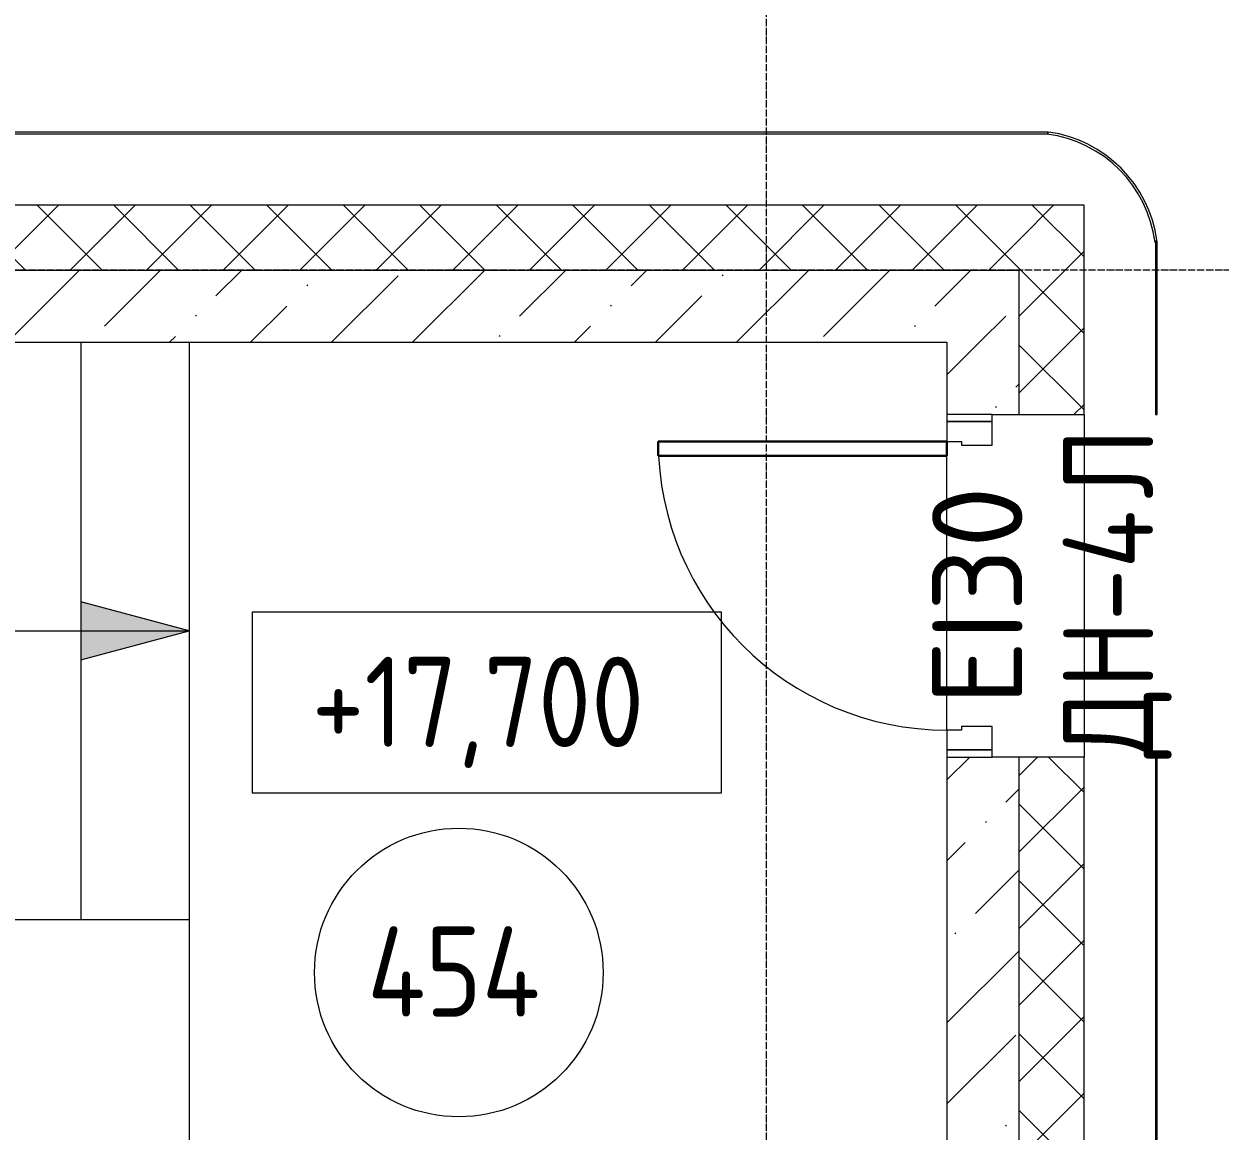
# Model space of a CAD drawing. Header units: millimetres. Extents: x -60946 to 138510, y -262288 to 24501.
# Drawn here: x -15648 to -12334, y -237895 to -234826 of the extents above; entities that cross this region are included whole.
import ezdxf

# ---------------------------------------------------------------- set-up
doc = ezdxf.new("R2010")
doc.units = ezdxf.units.MM
doc.linetypes.add('ADSK_Линия сетки', pattern=[25, 20, -2.5, 0, -2.5])
for name, color, linetype, lineweight in [('Аннотация', 7, 'Continuous', 20), ('Двери', 7, 'Continuous', 9), ('Лестницы', 7, 'Continuous', 9), ('Марки дверей', 7, 'Continuous', 20), ('Марки помещений', 7, 'Continuous', 20), ('Оси', 7, 'Continuous', 9), ('Отметки', 7, 'Continuous', 9), ('Панели витража', 7, 'Continuous', 9), ('Стены наружные', 7, 'Continuous', 18), ('Стены несущие', 7, 'Continuous', 30), ('Стены отделка', 7, 'Continuous', 30), ('Стены штриховка', 7, 'Continuous', 9), ('Стрелки вверх', 7, 'Continuous', 18)]:
    doc.layers.add(name, color=color, linetype=linetype, lineweight=lineweight)
doc.styles.add('GOST Common_2', font='', dxfattribs={"width": 0.9, "height": 250})
doc.styles.add('ISOCPEUR', font='isocpeur.ttf', dxfattribs={"height": 250})
doc.styles.get('GOST Common_2').set_extended_font_data('GOST Common')
pattern_1 = [(45, (9.36, -250313.7), (84.1895, 308.69595), [396.875, -79.375, 3.353, -76.022])]
pattern_2 = [(45, (9.36, -250313.7), (-106.066, 106.066), []), (135, (9.36, -250313.7), (-106.066, -106.066), [])]

# ---------------------------------------------------------------- blocks, each defined once
blk = doc.blocks.new('Системная панель - 1_Алюминиевая панель RAL 1013-3118565-Маркировочный 5-й')
at = {"layer": 'Панели витража', "lineweight": 18}
for p, q in [((575.6, 2.5), (-2005.6, 2.5)), ((-2005.6, 2.5), (-2005.6, -2.5)), ((575.6, -2.5), (575.6, 2.5)), ((2005.6, 2.5), (1525.6, 2.5)), ((1525.6, 2.5), (1525.6, -2.5)), ((2005.6, -2.5), (2005.6, 2.5)), ((-2005.6, -2.5), (575.6, -2.5)), ((1525.6, -2.5), (2005.6, -2.5))]:
    blk.add_line(p, q, dxfattribs=at)
blk = doc.blocks.new('Системная панель - 1_Алюминиевая панель RAL 1013-3091615-Маркировочный 5-й')
at = {"layer": 'Панели витража', "lineweight": 18}
for p, q in [((4380, 2.5), (-4380, 2.5)), ((-4380, 2.5), (-4380, -2.5)), ((-4380, -2.5), (4380, -2.5))]:
    blk.add_line(p, q, dxfattribs=at)
blk = doc.blocks.new('Дверь однопольная противопожарная - ДН-5Л 950х2100 Дверной блок однопольный глухой_ EI30_ правое открывание наружняя-2792595-Маркировочный 5-й')
at = {"layer": 'Двери', "lineweight": 30}
for p, q in [((400, 900), (360, 900)), ((360, 900), (360, 100)), ((400, 100), (400, 900)), ((360, 100), (400, 100))]:
    blk.add_line(p, q, dxfattribs=at)
at = {"layer": 'Двери'}
for p, q in [((-455, 100), (-475, 100)), ((-475, 100), (-475, -25)), ((-400, 100), (-455, 100)), ((-455, 100), (-455, -25)), ((-455, -25), (-455, 100)), ((-400, 60), (-400, 100)), ((455, 100), (400, 100)), ((400, 100), (400, 60)), ((455, -25), (455, 100)), ((475, 100), (455, 100)), ((455, 100), (455, -25)), ((475, -25), (475, 100)), ((-390, 60), (-400, 60)), ((-390, -25), (-390, 60)), ((400, 60), (390, 60)), ((390, 60), (390, -25)), ((-475, -25), (-455, -25)), ((-455, -25), (-390, -25)), ((390, -25), (455, -25)), ((455, -25), (475, -25))]:
    blk.add_line(p, q, dxfattribs=at)
blk.add_arc((400, 100), 800, 90, 180, dxfattribs=at)
blk = doc.blocks.new('Панель изогнутая_маленькая - Панель изогнутая_RAL 1013-3091806-Маркировочный 5-й')
at = {"layer": 'Панели витража', "lineweight": 18}
for p, q in [((-212.1, 3.7), (-212.1, -4)), ((212.1, -4.7), (212.1, 3))]:
    blk.add_line(p, q, dxfattribs=at)
for radius, start, end in [(353.3, 53.0073, 126.8053), (347.2, 52.2424, 127.5649)]:
    blk.add_arc((-0.5, -279.2), radius, start, end, dxfattribs=at)
blk = doc.blocks.new('ADSK_Марка_Помещение_ОдноЗначение - Номер-159740-Маркировочный 5-й')
at = {"layer": 'Марки помещений'}
blk.add_circle((0, 0), 4, dxfattribs=at)
blk = doc.blocks.new('Высотные отметки - Рамка-12095-Маркировочный 5-й')
at = {"layer": 'Аннотация', "lineweight": 20}
for p, q in [((-6.5, 0), (-6.5, 5)), ((-6.5, 5), (6.5, 5)), ((6.5, 5), (6.5, 0)), ((6.5, 0), (-6.5, 0))]:
    blk.add_line(p, q, dxfattribs=at)

msp = doc.modelspace()

# ---------------------------------------------------------------- hatches: boundary and pattern name
at = {"layer": 'Стены наружные', "lineweight": 9}
h = msp.add_hatch(dxfattribs=at)
h.set_pattern_fill('FP_4', color=256, style=0, pattern_type=2)
h.set_pattern_definition(pattern_2)
h.paths.add_polyline_path([(-13622.8257, -235508.7359), (-12890.6385, -235508.7359), (-12890.6385, -235328.7359), (-21670.6385, -235328.7359), (-21670.6385, -235508.7359), (-15066.7393, -235508.7359)])
h = msp.add_hatch(dxfattribs=at)
h.set_pattern_fill('FP_4', color=256, style=0, pattern_type=2)
h.set_pattern_definition(pattern_2)
h.paths.add_polyline_path([(-12890.6385, -239308.7359), (-12710.6385, -239308.7359), (-12710.6385, -236858.7359), (-12890.6385, -236858.7359), (-12890.6385, -238307.6901)])
h.paths.add_polyline_path([(-12890.6385, -235908.7359), (-12710.6385, -235908.7359), (-12710.6385, -235328.7359), (-12890.6385, -235328.7359), (-12890.6385, -235761.1867)])
h = msp.add_hatch(dxfattribs=at)
h.set_pattern_fill('FP_2', color=256, style=0, pattern_type=2)
h.set_pattern_definition(pattern_1)
h.paths.add_polyline_path([(-13090.6385, -235708.7359), (-12890.6385, -235708.7359), (-12890.6385, -235508.7359), (-21490.6385, -235508.7359), (-21490.6385, -235708.7359), (-13622.8257, -235708.7359)])
h = msp.add_hatch(dxfattribs=at)
h.set_pattern_fill('FP_2', color=256, style=0, pattern_type=2)
h.set_pattern_definition(pattern_1)
h.paths.add_polyline_path([(-13090.6385, -239308.7359), (-12890.6385, -239308.7359), (-12890.6385, -236858.7359), (-13090.6385, -236858.7359), (-13090.6385, -239108.7359)])
h.paths.add_polyline_path([(-12890.6385, -235908.7359), (-12890.6385, -235708.7359), (-13090.6385, -235708.7359), (-13090.6385, -235908.7359), (-12965.6385, -235908.7359)])
at = {"layer": 'Стрелки вверх'}
msp.add_hatch(color=256, dxfattribs=at).paths.add_polyline_path([(-15490.6385, -236589.1206), (-15190.6385, -236508.7359), (-15490.6385, -236428.3511)])

# ---------------------------------------------------------------- linework, layer by layer
at = {"layer": 'Лестницы'}
for p, q in [((-15490.6385, -235708.7359), (-15490.6385, -237308.7359)), ((-15490.6385, -235708.7359), (-15490.6385, -237308.7359)), ((-15190.6385, -235708.7359), (-15190.6385, -237308.7359)), ((-15190.6385, -235708.7359), (-15190.6385, -237308.7359)), ((-13090.6385, -236783.7359), (-13090.6385, -236023.7359)), ((-15790.6385, -237308.7359), (-15490.6385, -237308.7359)), ((-15490.6385, -237308.7359), (-15190.6385, -237308.7359)), ((-15190.6385, -237308.7359), (-15190.6385, -239108.7359))]:
    msp.add_line(p, q, dxfattribs=at)
at = {"layer": 'Оси', "color": 253, "linetype": 'ADSK_Линия сетки', "lineweight": 5, "true_color": 0xaaaaaa}
for p, q in [((-13590.6385, -261287.5872), (-13590.6385, -225812.7907)), ((-2488.0423, -235508.7359), (-25230.7352, -235508.7359))]:
    msp.add_line(p, q, dxfattribs=at)
at = {"layer": 'Стены наружные', "lineweight": 9}
for p, q in [((-12710.6385, -235908.7359), (-12710.6385, -236858.7359)), ((-13090.6385, -236783.7359), (-13090.6385, -236023.7359))]:
    msp.add_line(p, q, dxfattribs=at)
at = {"layer": 'Стены несущие', "lineweight": 9}
for p, q in [((-12890.6385, -235708.7359), (-12890.6385, -235508.7359)), ((-21290.6385, -235708.7359), (-13090.6385, -235708.7359)), ((-13090.6385, -235708.7359), (-13090.6385, -235908.7359)), ((-12965.6385, -235908.7359), (-12890.6385, -235908.7359)), ((-13090.6385, -236858.7359), (-13090.6385, -238683.7359)), ((-12890.6385, -236858.7359), (-12965.6385, -236858.7359))]:
    msp.add_line(p, q, dxfattribs=at)
at = {"layer": 'Стены отделка', "lineweight": 9}
for p, q in [((-12710.6385, -235328.7359), (-21670.6385, -235328.7359)), ((-12710.6385, -235908.7359), (-12710.6385, -235328.7359)), ((-19840.6385, -235508.7359), (-12890.6385, -235508.7359)), ((-12890.6385, -235908.7359), (-12710.6385, -235908.7359)), ((-12710.6385, -236858.7359), (-12890.6385, -236858.7359)), ((-12710.6385, -239488.7359), (-12710.6385, -236858.7359))]:
    msp.add_line(p, q, dxfattribs=at)
at = {"layer": 'Стены штриховка', "lineweight": 9}
for p, q in [((-12890.6385, -235908.7359), (-12890.6385, -235708.7359)), ((-12890.6385, -239308.7359), (-12890.6385, -236858.7359))]:
    msp.add_line(p, q, dxfattribs=at)
at = {"layer": 'Стрелки вверх'}
for p, q in [((-15190.6385, -236508.7359), (-15490.6385, -236428.3511)), ((-15490.6385, -236428.3511), (-15490.6385, -236589.1206)), ((-15790.6385, -236508.7359), (-15490.6385, -236508.7359)), ((-15490.6385, -236508.7359), (-15190.6385, -236508.7359)), ((-15490.6385, -236589.1206), (-15190.6385, -236508.7359))]:
    msp.add_line(p, q, dxfattribs=at)

# ---------------------------------------------------------------- block references
at = {"layer": 'Двери', "color": 8, "true_color": 0x7f7f7f, "rotation": 89.99999999999993}
msp.add_blockref('Дверь однопольная противопожарная - ДН-5Л 950х2100 Дверной блок однопольный глухой_ EI30_ правое открывание наружняя-2792595-Маркировочный 5-й', (-12990.6385, -236383.7359), dxfattribs=at)
at = {"layer": 'Марки помещений', "xscale": 99.99999999999993, "yscale": 99.99999999999993, "zscale": 99.99999999999993}
msp.add_blockref('ADSK_Марка_Помещение_ОдноЗначение - Номер-159740-Маркировочный 5-й', (-14443.224, -237455.7097), dxfattribs=at)
at = {"layer": 'Отметки', "lineweight": 20, "extrusion": (0, 0, -1), "xscale": 99.99999999999993, "yscale": 99.99999999999993, "zscale": 99.99999999999993}
msp.add_blockref('Высотные отметки - Рамка-12095-Маркировочный 5-й', (14365.6892, -236957.1658), dxfattribs=at)
at = {"layer": 'Панели витража'}
for name, p, rotation in [('Панель изогнутая_маленькая - Панель изогнутая_RAL 1013-3091806-Маркировочный 5-й', (-12660.6385, -235278.7359), 315), ('Системная панель - 1_Алюминиевая панель RAL 1013-3091615-Маркировочный 5-й', (-17190.6385, -235128.7359), 180), ('Системная панель - 1_Алюминиевая панель RAL 1013-3118565-Маркировочный 5-й', (-12510.6385, -237434.2966), 89.99999999999991)]:
    msp.add_blockref(name, p, dxfattribs=dict(at, rotation=rotation))

# ---------------------------------------------------------------- texts
at = {"layer": 'Марки дверей', "lineweight": 5, "char_height": 250, "attachment_point": 1, "rotation": 90, "style": 'GOST Common_2'}
for s, insert, width in [('\\fGOST Common|b0|i0|c204|p34|;\\W.9;Л', (-12769.3508, -236142.7027), 223.670812), ('-4', (-12769.3508, -236482.0308), 411.265687), ('ДН', (-12769.3508, -236863.0308), 461.772)]:
    msp.add_mtext(s, dxfattribs=dict(at, insert=insert, width=width))
at = {"layer": 'Марки дверей', "color": 1, "lineweight": 5, "true_color": 0xff0000, "insert": (-13131.5162, -236715.1308), "char_height": 250, "width": 737.5525, "attachment_point": 1, "rotation": 90, "style": 'ISOCPEUR'}
msp.add_mtext('EI30', dxfattribs=at)
at = {"layer": 'Марки помещений', "lineweight": 9, "insert": (-14697.0313, -237327.9846), "char_height": 250, "width": 627.721312, "attachment_point": 1, "style": 'GOST Common_2'}
msp.add_mtext('454', dxfattribs=at)
at = {"layer": 'Отметки', "lineweight": 20, "insert": (-14850.9354, -236580.4587), "char_height": 250, "width": 1164.590943, "attachment_point": 1, "line_spacing_factor": 1.022761, "style": 'GOST Common_2'}
msp.add_mtext('+17,700', dxfattribs=at)

doc.saveas('drawing.dxf')
